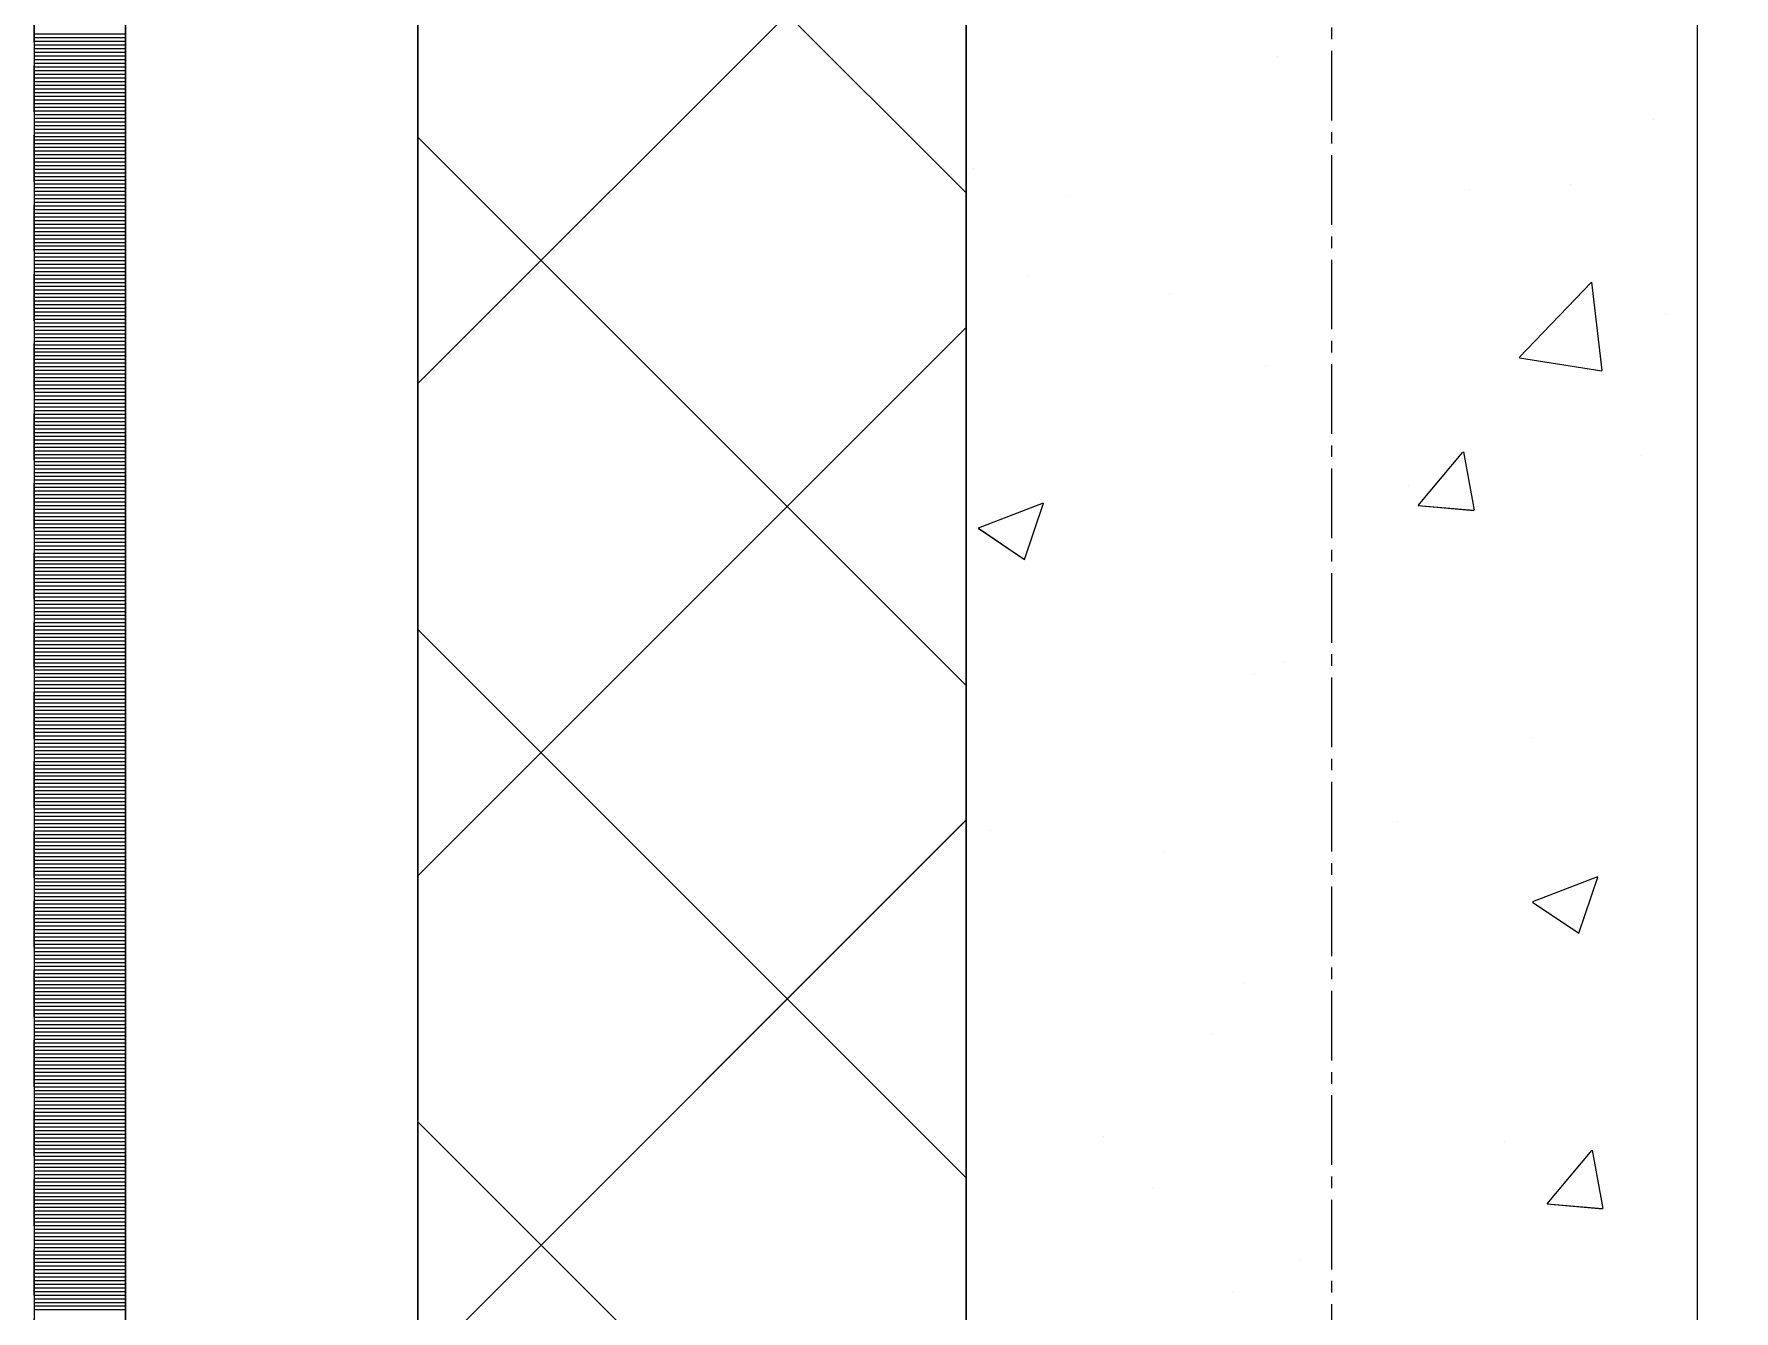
# Model space of a CAD drawing. Header units: millimetres. Extents: x 470010 to 1231400, y -134005 to 421770.
# Drawn here: x 672518.6 to 672983.6, y -43284.9 to -42935.5 of the extents above; entities that cross this region are included whole.
import ezdxf
from ezdxf.enums import TextEntityAlignment as Align

# ---------------------------------------------------------------- set-up
doc = ezdxf.new("R2010")
doc.units = ezdxf.units.MM
doc.linetypes.add('CENTER2', pattern=[28.575, 19.05, -3.175, 3.175, -3.175])
doc.linetypes.add('DASHED', pattern=[19.05, 12.7, -6.35])
doc.layers.get('Defpoints').update_dxf_attribs({"color": 140})
doc.layers.add('АР_Делит', color=120, linetype='Continuous', lineweight=0, plot=False)
for name, color, linetype, lineweight in [('АР_Стены ПЕНОблок', 52, 'Continuous', 20), ('АР_Тонкая', 254, 'Continuous', 5), ('АР_Утеплитель', 31, 'Continuous', 0), ('АР_Штриховка', 8, 'Continuous', 0)]:
    doc.layers.add(name, color=color, linetype=linetype, lineweight=lineweight)
doc.layers.add('РД_Оси_100', color=7, linetype='Continuous', lineweight=0, true_color=0x525252)
doc.styles.add('style1', font='ARIALN.TTF')

# ---------------------------------------------------------------- blocks, each defined once
blk = doc.blocks.new('СОШ_2200_АР_ОСИ_М100_28.05.24')
at = {"layer": 'АР_Делит', "color": 251, "linetype": 'DASHED', "true_color": 0x636466}
blk.add_lwpolyline([(114955, 135155), (114955, -355), (93595.036, -355), (93595.036, 13855), (94145, 13855), (94145, 68320), (66055, 68320), (66055, 13857.73), (83455, 13857.73), (83455, -355), (45245, -355), (45245, 13145), (44695, 13145), (44695, 26755), (45245, 26755), (45245, 68320), (20455, 68320), (20455, 26755), (27955, 26755), (27955, 13145), (-355, 13145), (-355, 100855)], dxfattribs=at)
at = {"layer": 'РД_Оси_100', "color": 251, "linetype": 'CENTER2', "true_color": 0x636466}
blk.add_line((0, -6155), (0, 139938.679), dxfattribs=at)
blk = doc.blocks.new('A$C9108343f')
at = {"layer": 'АР_Стены ПЕНОблок', "color": 18, "linetype": 'Continuous', "lineweight": 20, "true_color": 0x000000}
for p, q in [((7054.96, 97555), (7054.96, 21355)), ((7254.96, 21355), (7254.96, 97555))]:
    blk.add_line(p, q, dxfattribs=at)
at = {"layer": 'АР_Тонкая', "color": 18, "linetype": 'Continuous', "lineweight": 5, "true_color": 0x000000}
for p, q in [((6799.96, 97555), (6799.96, 21355)), ((6824.96, 97555), (6824.96, 21355)), ((6824.96, 21355), (6824.96, 97555)), ((6904.96, 21355), (6904.96, 97555))]:
    blk.add_line(p, q, dxfattribs=at)
at = {"layer": 'АР_Утеплитель', "color": 18, "linetype": 'Continuous', "lineweight": 0, "true_color": 0x000000}
for p, q in [((6904.96, 97555), (6904.96, 21355)), ((7054.96, 21355), (7054.96, 97555))]:
    blk.add_line(p, q, dxfattribs=at)
at = {"layer": 'АР_Штриховка', "color": 18, "linetype": 'Continuous', "lineweight": 0, "true_color": 0x000000}
for p, q in [((7054.96, 57387.26), (6904.96, 57537.26)), ((6904.96, 57335.12), (7054.96, 57485.12)), ((6799.96, 57430.75), (6824.96, 57430.75)), ((6799.96, 57429.75), (6824.96, 57429.75)), ((6799.96, 57428.75), (6824.96, 57428.75)), ((6799.96, 57427.75), (6824.96, 57427.75)), ((6799.96, 57426.75), (6824.96, 57426.75)), ((6799.96, 57425.75), (6824.96, 57425.75)), ((6799.96, 57424.75), (6824.96, 57424.75)), ((6799.96, 57423.75), (6824.96, 57423.75)), ((7140.02, 57424.64), (7140.02, 57424.64)), ((6799.96, 57422.75), (6824.96, 57422.75)), ((6799.96, 57421.75), (6824.96, 57421.75)), ((6799.96, 57420.75), (6824.96, 57420.75)), ((6799.96, 57419.75), (6824.96, 57419.75)), ((6799.96, 57418.75), (6824.96, 57418.75)), ((6799.96, 57417.75), (6824.96, 57417.75)), ((6799.96, 57416.75), (6824.96, 57416.75)), ((6799.96, 57415.75), (6824.96, 57415.75)), ((6799.96, 57414.75), (6824.96, 57414.75)), ((6799.96, 57413.75), (6824.96, 57413.75)), ((6799.96, 57412.75), (6824.96, 57412.75)), ((6799.96, 57411.75), (6824.96, 57411.75)), ((6799.96, 57410.75), (6824.96, 57410.75)), ((6799.96, 57409.75), (6824.96, 57409.75)), ((6799.96, 57408.75), (6824.96, 57408.75)), ((6799.96, 57407.75), (6824.96, 57407.75)), ((6799.96, 57406.75), (6824.96, 57406.75)), ((6799.96, 57405.75), (6824.96, 57405.75)), ((6799.96, 57404.75), (6824.96, 57404.75)), ((7242.87, 57407.27), (7242.87, 57407.27)), ((6799.96, 57403.75), (6824.96, 57403.75)), ((6799.96, 57402.75), (6824.96, 57402.75)), ((6799.96, 57401.75), (6824.96, 57401.75)), ((6799.96, 57400.75), (6824.96, 57400.75)), ((6799.96, 57399.75), (6824.96, 57399.75)), ((7054.96, 57252.55), (6904.96, 57402.55)), ((6799.96, 57398.75), (6824.96, 57398.75)), ((6799.96, 57397.75), (6824.96, 57397.75)), ((6799.96, 57396.75), (6824.96, 57396.75)), ((6799.96, 57395.75), (6824.96, 57395.75)), ((6799.96, 57394.75), (6824.96, 57394.75)), ((6799.96, 57393.75), (6824.96, 57393.75)), ((6799.96, 57392.75), (6824.96, 57392.75)), ((6799.96, 57391.75), (6824.96, 57391.75)), ((6799.96, 57390.75), (6824.96, 57390.75)), ((7056.97, 57393.88), (7056.97, 57393.88)), ((6799.96, 57389.75), (6824.96, 57389.75)), ((6799.96, 57388.75), (6824.96, 57388.75)), ((6799.96, 57387.75), (6824.96, 57387.75)), ((6799.96, 57386.75), (6824.96, 57386.75)), ((6799.96, 57385.75), (6824.96, 57385.75)), ((7082.45, 57386.16), (7082.45, 57386.16)), ((7192.56, 57388.15), (7192.56, 57388.15)), ((7220.1, 57389.71), (7220.1, 57389.71)), ((6799.96, 57384.75), (6824.96, 57384.75)), ((6799.96, 57383.75), (6824.96, 57383.75)), ((6799.96, 57382.75), (6824.96, 57382.75)), ((6799.96, 57381.75), (6824.96, 57381.75)), ((6799.96, 57380.75), (6824.96, 57380.75)), ((6799.96, 57379.75), (6824.96, 57379.75)), ((6799.96, 57378.75), (6824.96, 57378.75)), ((6799.96, 57377.75), (6824.96, 57377.75)), ((6799.96, 57376.75), (6824.96, 57376.75)), ((6799.96, 57375.75), (6824.96, 57375.75)), ((6799.96, 57374.75), (6824.96, 57374.75)), ((6799.96, 57373.75), (6824.96, 57373.75)), ((6799.96, 57372.75), (6824.96, 57372.75)), ((6799.96, 57371.75), (6824.96, 57371.75)), ((6799.96, 57370.75), (6824.96, 57370.75)), ((6799.96, 57369.75), (6824.96, 57369.75)), ((6799.96, 57368.75), (6824.96, 57368.75)), ((6799.96, 57367.75), (6824.96, 57367.75)), ((6799.96, 57366.75), (6824.96, 57366.75)), ((6799.96, 57365.75), (6824.96, 57365.75)), ((6799.96, 57364.75), (6824.96, 57364.75)), ((6799.96, 57363.75), (6824.96, 57363.75)), ((6799.96, 57362.75), (6824.96, 57362.75)), ((7071.97, 57364.28), (7071.97, 57364.28)), ((7206.21, 57342.21), (7225.99, 57362.82)), ((7228.86, 57338.71), (7226.05, 57362.83)), ((6799.96, 57361.75), (6824.96, 57361.75)), ((6799.96, 57360.75), (6824.96, 57360.75)), ((6799.96, 57359.75), (6824.96, 57359.75)), ((6799.96, 57358.75), (6824.96, 57358.75)), ((6799.96, 57357.75), (6824.96, 57357.75)), ((7110.52, 57359.76), (7110.52, 57359.76)), ((6799.96, 57356.75), (6824.96, 57356.75)), ((6799.96, 57355.75), (6824.96, 57355.75)), ((6799.96, 57354.75), (6824.96, 57354.75)), ((6799.96, 57353.75), (6824.96, 57353.75)), ((7246.11, 57354.03), (7246.11, 57354.03)), ((6799.96, 57352.75), (6824.96, 57352.75)), ((6799.96, 57351.75), (6824.96, 57351.75)), ((6799.96, 57350.75), (6824.96, 57350.75)), ((6799.96, 57349.75), (6824.96, 57349.75)), ((6799.96, 57348.75), (6824.96, 57348.75)), ((6904.96, 57200.41), (7054.96, 57350.41)), ((6799.96, 57347.75), (6824.96, 57347.75)), ((6799.96, 57346.75), (6824.96, 57346.75)), ((6799.96, 57345.75), (6824.96, 57345.75)), ((6799.96, 57344.75), (6824.96, 57344.75)), ((6799.96, 57343.75), (6824.96, 57343.75)), ((6799.96, 57342.75), (6824.96, 57342.75)), ((6799.96, 57341.75), (6824.96, 57341.75)), ((6799.96, 57340.75), (6824.96, 57340.75)), ((6799.96, 57339.75), (6824.96, 57339.75)), ((7136.93, 57340.08), (7136.93, 57340.08)), ((7206.25, 57342.11), (7228.84, 57338.61)), ((6799.96, 57338.75), (6824.96, 57338.75)), ((6799.96, 57337.75), (6824.96, 57337.75)), ((6799.96, 57336.75), (6824.96, 57336.75)), ((6799.96, 57335.75), (6824.96, 57335.75)), ((6799.96, 57334.75), (6824.96, 57334.75)), ((6799.96, 57333.75), (6824.96, 57333.75)), ((6799.96, 57332.75), (6824.96, 57332.75)), ((6799.96, 57331.75), (6824.96, 57331.75)), ((6799.96, 57330.75), (6824.96, 57330.75)), ((6799.96, 57329.75), (6824.96, 57329.75)), ((6799.96, 57328.75), (6824.96, 57328.75)), ((6799.96, 57327.75), (6824.96, 57327.75)), ((6799.96, 57326.75), (6824.96, 57326.75)), ((6799.96, 57325.75), (6824.96, 57325.75)), ((6799.96, 57324.75), (6824.96, 57324.75)), ((6799.96, 57323.75), (6824.96, 57323.75)), ((6799.96, 57322.75), (6824.96, 57322.75)), ((6799.96, 57321.75), (6824.96, 57321.75)), ((6799.96, 57320.75), (6824.96, 57320.75)), ((6799.96, 57319.75), (6824.96, 57319.75)), ((6799.96, 57318.75), (6824.96, 57318.75)), ((6799.96, 57317.75), (6824.96, 57317.75)), ((6799.96, 57316.75), (6824.96, 57316.75)), ((7178.57, 57301.77), (7190.81, 57316.36)), ((7193.96, 57300.47), (7191.02, 57316.39)), ((6799.96, 57315.75), (6824.96, 57315.75)), ((6799.96, 57314.75), (6824.96, 57314.75)), ((6799.96, 57313.75), (6824.96, 57313.75)), ((6799.96, 57312.75), (6824.96, 57312.75)), ((6799.96, 57311.75), (6824.96, 57311.75)), ((7239.63, 57315.46), (7239.63, 57315.46)), ((6799.96, 57310.75), (6824.96, 57310.75)), ((6799.96, 57309.75), (6824.96, 57309.75)), ((6799.96, 57308.75), (6824.96, 57308.75)), ((6799.96, 57307.75), (6824.96, 57307.75)), ((6799.96, 57306.75), (6824.96, 57306.75)), ((7176.05, 57307.09), (7176.05, 57307.09)), ((6799.96, 57305.75), (6824.96, 57305.75)), ((6799.96, 57304.75), (6824.96, 57304.75)), ((6799.96, 57303.75), (6824.96, 57303.75)), ((6799.96, 57302.75), (6824.96, 57302.75)), ((7058.33, 57295.68), (7076.11, 57302.51)), ((7070.91, 57287.01), (7076.06, 57302.36)), ((6799.96, 57301.75), (6824.96, 57301.75)), ((6799.96, 57300.75), (6824.96, 57300.75)), ((6799.96, 57299.75), (6824.96, 57299.75)), ((6799.96, 57298.75), (6824.96, 57298.75)), ((6799.96, 57297.75), (6824.96, 57297.75)), ((7178.57, 57301.76), (7193.75, 57300.43)), ((6799.96, 57296.75), (6824.96, 57296.75)), ((6799.96, 57295.75), (6824.96, 57295.75)), ((6799.96, 57294.75), (6824.96, 57294.75)), ((6799.96, 57293.75), (6824.96, 57293.75)), ((6799.96, 57292.75), (6824.96, 57292.75)), ((7058.26, 57295.54), (7070.9, 57287.01)), ((6799.96, 57291.75), (6824.96, 57291.75)), ((6799.96, 57290.75), (6824.96, 57290.75)), ((6799.96, 57289.75), (6824.96, 57289.75)), ((6799.96, 57288.75), (6824.96, 57288.75)), ((6799.96, 57287.75), (6824.96, 57287.75)), ((6799.96, 57286.75), (6824.96, 57286.75)), ((6799.96, 57285.75), (6824.96, 57285.75)), ((6799.96, 57284.75), (6824.96, 57284.75)), ((6799.96, 57283.75), (6824.96, 57283.75)), ((6799.96, 57282.75), (6824.96, 57282.75)), ((6799.96, 57281.75), (6824.96, 57281.75)), ((6799.96, 57280.75), (6824.96, 57280.75)), ((6799.96, 57279.75), (6824.96, 57279.75)), ((6799.96, 57278.75), (6824.96, 57278.75)), ((6799.96, 57277.75), (6824.96, 57277.75)), ((6799.96, 57276.75), (6824.96, 57276.75)), ((6799.96, 57275.75), (6824.96, 57275.75)), ((6799.96, 57274.75), (6824.96, 57274.75)), ((6799.96, 57273.75), (6824.96, 57273.75)), ((6799.96, 57272.75), (6824.96, 57272.75)), ((6799.96, 57271.75), (6824.96, 57271.75)), ((6799.96, 57270.75), (6824.96, 57270.75)), ((6799.96, 57269.75), (6824.96, 57269.75)), ((6799.96, 57268.75), (6824.96, 57268.75)), ((6799.96, 57267.75), (6824.96, 57267.75)), ((6799.96, 57266.75), (6824.96, 57266.75)), ((6799.96, 57265.75), (6824.96, 57265.75)), ((6799.96, 57264.75), (6824.96, 57264.75)), ((7054.96, 57117.85), (6904.96, 57267.85)), ((6799.96, 57263.75), (6824.96, 57263.75)), ((6799.96, 57262.75), (6824.96, 57262.75)), ((6799.96, 57261.75), (6824.96, 57261.75)), ((6799.96, 57260.75), (6824.96, 57260.75)), ((6799.96, 57259.75), (6824.96, 57259.75)), ((6799.96, 57258.75), (6824.96, 57258.75)), ((6799.96, 57257.75), (6824.96, 57257.75)), ((6799.96, 57256.75), (6824.96, 57256.75)), ((6799.96, 57255.75), (6824.96, 57255.75)), ((7133.84, 57255.53), (7133.84, 57255.53)), ((7142.02, 57259.04), (7142.02, 57259.04)), ((6799.96, 57254.75), (6824.96, 57254.75)), ((6799.96, 57253.75), (6824.96, 57253.75)), ((6799.96, 57252.75), (6824.96, 57252.75)), ((6799.96, 57251.75), (6824.96, 57251.75)), ((6799.96, 57250.75), (6824.96, 57250.75)), ((6799.96, 57249.75), (6824.96, 57249.75)), ((6799.96, 57248.75), (6824.96, 57248.75)), ((6799.96, 57247.75), (6824.96, 57247.75)), ((6799.96, 57246.75), (6824.96, 57246.75)), ((6799.96, 57245.75), (6824.96, 57245.75)), ((6799.96, 57244.75), (6824.96, 57244.75)), ((6799.96, 57243.75), (6824.96, 57243.75)), ((6799.96, 57242.75), (6824.96, 57242.75)), ((6799.96, 57241.75), (6824.96, 57241.75)), ((6799.96, 57240.75), (6824.96, 57240.75)), ((6799.96, 57239.75), (6824.96, 57239.75)), ((6799.96, 57238.75), (6824.96, 57238.75)), ((6799.96, 57237.75), (6824.96, 57237.75)), ((7209.62, 57238.16), (7209.62, 57238.16)), ((6799.96, 57236.75), (6824.96, 57236.75)), ((6799.96, 57235.75), (6824.96, 57235.75)), ((6799.96, 57234.75), (6824.96, 57234.75)), ((6799.96, 57233.75), (6824.96, 57233.75)), ((6799.96, 57232.75), (6824.96, 57232.75)), ((6799.96, 57231.75), (6824.96, 57231.75)), ((6799.96, 57230.75), (6824.96, 57230.75)), ((6799.96, 57229.75), (6824.96, 57229.75)), ((6799.96, 57228.75), (6824.96, 57228.75)), ((6799.96, 57227.75), (6824.96, 57227.75)), ((6799.96, 57226.75), (6824.96, 57226.75)), ((6799.96, 57225.75), (6824.96, 57225.75)), ((6799.96, 57224.75), (6824.96, 57224.75)), ((6799.96, 57223.75), (6824.96, 57223.75)), ((6799.96, 57222.75), (6824.96, 57222.75)), ((6799.96, 57221.75), (6824.96, 57221.75)), ((6799.96, 57220.75), (6824.96, 57220.75)), ((6799.96, 57219.75), (6824.96, 57219.75)), ((6799.96, 57218.75), (6824.96, 57218.75)), ((6799.96, 57217.75), (6824.96, 57217.75)), ((6799.96, 57216.75), (6824.96, 57216.75)), ((6799.96, 57215.75), (6824.96, 57215.75)), ((6799.96, 57214.75), (6824.96, 57214.75)), ((6799.96, 57213.75), (6824.96, 57213.75)), ((6904.96, 57065.71), (7054.96, 57215.71)), ((7172.82, 57215.28), (7172.82, 57215.28)), ((6799.96, 57212.75), (6824.96, 57212.75)), ((6799.96, 57211.75), (6824.96, 57211.75)), ((6799.96, 57210.75), (6824.96, 57210.75)), ((6799.96, 57209.75), (6824.96, 57209.75)), ((7061.49, 57212.73), (7061.49, 57212.73)), ((6799.96, 57208.75), (6824.96, 57208.75)), ((6799.96, 57207.75), (6824.96, 57207.75)), ((6799.96, 57206.75), (6824.96, 57206.75)), ((6799.96, 57205.75), (6824.96, 57205.75)), ((6799.96, 57204.75), (6824.96, 57204.75)), ((7109.23, 57206.91), (7109.23, 57206.91)), ((6799.96, 57203.75), (6824.96, 57203.75)), ((6799.96, 57202.75), (6824.96, 57202.75)), ((6799.96, 57201.75), (6824.96, 57201.75)), ((6799.96, 57200.75), (6824.96, 57200.75)), ((6799.96, 57199.75), (6824.96, 57199.75)), ((7209.94, 57193.41), (7227.72, 57200.24)), ((7222.52, 57184.75), (7227.67, 57200.09)), ((6799.96, 57198.75), (6824.96, 57198.75)), ((6799.96, 57197.75), (6824.96, 57197.75)), ((6799.96, 57196.75), (6824.96, 57196.75)), ((6799.96, 57195.75), (6824.96, 57195.75)), ((6799.96, 57194.75), (6824.96, 57194.75)), ((6799.96, 57193.75), (6824.96, 57193.75)), ((6799.96, 57192.75), (6824.96, 57192.75)), ((6799.96, 57191.75), (6824.96, 57191.75)), ((6799.96, 57190.75), (6824.96, 57190.75)), ((7209.88, 57193.27), (7222.51, 57184.75)), ((6799.96, 57189.75), (6824.96, 57189.75)), ((6799.96, 57188.75), (6824.96, 57188.75)), ((6799.96, 57187.75), (6824.96, 57187.75)), ((6799.96, 57186.75), (6824.96, 57186.75)), ((6799.96, 57185.75), (6824.96, 57185.75)), ((6799.96, 57184.75), (6824.96, 57184.75)), ((6799.96, 57183.75), (6824.96, 57183.75)), ((6799.96, 57182.75), (6824.96, 57182.75)), ((6799.96, 57181.75), (6824.96, 57181.75)), ((6799.96, 57180.75), (6824.96, 57180.75)), ((6799.96, 57179.75), (6824.96, 57179.75)), ((6799.96, 57178.75), (6824.96, 57178.75)), ((6799.96, 57177.75), (6824.96, 57177.75)), ((6799.96, 57176.75), (6824.96, 57176.75)), ((6799.96, 57175.75), (6824.96, 57175.75)), ((6799.96, 57174.75), (6824.96, 57174.75)), ((6799.96, 57173.75), (6824.96, 57173.75)), ((6799.96, 57172.75), (6824.96, 57172.75)), ((6799.96, 57171.75), (6824.96, 57171.75)), ((6799.96, 57170.75), (6824.96, 57170.75)), ((6799.96, 57169.75), (6824.96, 57169.75)), ((6799.96, 57168.75), (6824.96, 57168.75)), ((6799.96, 57167.75), (6824.96, 57167.75)), ((7130.76, 57170.97), (7130.76, 57170.97)), ((6799.96, 57166.75), (6824.96, 57166.75)), ((6799.96, 57165.75), (6824.96, 57165.75)), ((6799.96, 57164.75), (6824.96, 57164.75)), ((6799.96, 57163.75), (6824.96, 57163.75)), ((6799.96, 57162.75), (6824.96, 57162.75)), ((6799.96, 57161.75), (6824.96, 57161.75)), ((6799.96, 57160.75), (6824.96, 57160.75)), ((6799.96, 57159.75), (6824.96, 57159.75)), ((6799.96, 57158.75), (6824.96, 57158.75)), ((6799.96, 57157.75), (6824.96, 57157.75)), ((6799.96, 57156.75), (6824.96, 57156.75)), ((6799.96, 57155.75), (6824.96, 57155.75)), ((6799.96, 57154.75), (6824.96, 57154.75)), ((6799.96, 57153.75), (6824.96, 57153.75)), ((7122.35, 57156.96), (7122.35, 57156.96)), ((6799.96, 57152.75), (6824.96, 57152.75)), ((6799.96, 57151.75), (6824.96, 57151.75)), ((6799.96, 57150.75), (6824.96, 57150.75)), ((6799.96, 57149.75), (6824.96, 57149.75)), ((6799.96, 57148.75), (6824.96, 57148.75)), ((6799.96, 57147.75), (6824.96, 57147.75)), ((6799.96, 57146.75), (6824.96, 57146.75)), ((6799.96, 57145.75), (6824.96, 57145.75)), ((6799.96, 57144.75), (6824.96, 57144.75)), ((6799.96, 57143.75), (6824.96, 57143.75)), ((6799.96, 57142.75), (6824.96, 57142.75)), ((6799.96, 57141.75), (6824.96, 57141.75)), ((6799.96, 57140.75), (6824.96, 57140.75)), ((6799.96, 57139.75), (6824.96, 57139.75)), ((6799.96, 57138.75), (6824.96, 57138.75)), ((6799.96, 57137.75), (6824.96, 57137.75)), ((6799.96, 57136.75), (6824.96, 57136.75)), ((6799.96, 57135.75), (6824.96, 57135.75)), ((6799.96, 57134.75), (6824.96, 57134.75)), ((6799.96, 57133.75), (6824.96, 57133.75)), ((6799.96, 57132.75), (6824.96, 57132.75)), ((6799.96, 57131.75), (6824.96, 57131.75)), ((6799.96, 57130.75), (6824.96, 57130.75)), ((7054.96, 56983.14), (6904.96, 57133.14)), ((6799.96, 57129.75), (6824.96, 57129.75)), ((6799.96, 57128.75), (6824.96, 57128.75)), ((6799.96, 57127.75), (6824.96, 57127.75)), ((6799.96, 57126.75), (6824.96, 57126.75)), ((6799.96, 57125.75), (6824.96, 57125.75)), ((7092.56, 57129.25), (7092.56, 57129.25)), ((7202.19, 57127.77), (7202.19, 57127.77)), ((7213.81, 57110.71), (7226.06, 57125.3)), ((7229.2, 57109.42), (7226.27, 57125.34)), ((6799.96, 57124.75), (6824.96, 57124.75)), ((6799.96, 57123.75), (6824.96, 57123.75)), ((6799.96, 57122.75), (6824.96, 57122.75)), ((6799.96, 57121.75), (6824.96, 57121.75)), ((6799.96, 57120.75), (6824.96, 57120.75)), ((7228.15, 57123.52), (7228.15, 57123.52)), ((6799.96, 57119.75), (6824.96, 57119.75)), ((6799.96, 57118.75), (6824.96, 57118.75)), ((6799.96, 57117.75), (6824.96, 57117.75)), ((6799.96, 57116.75), (6824.96, 57116.75)), ((6799.96, 57115.75), (6824.96, 57115.75)), ((6799.96, 57114.75), (6824.96, 57114.75)), ((6799.96, 57113.75), (6824.96, 57113.75)), ((6799.96, 57112.75), (6824.96, 57112.75)), ((6799.96, 57111.75), (6824.96, 57111.75)), ((7106, 57115.1), (7106, 57115.1)), ((6799.96, 57110.75), (6824.96, 57110.75)), ((6799.96, 57109.75), (6824.96, 57109.75)), ((6799.96, 57108.75), (6824.96, 57108.75)), ((6799.96, 57107.75), (6824.96, 57107.75)), ((6799.96, 57106.75), (6824.96, 57106.75)), ((7213.81, 57110.71), (7228.99, 57109.38)), ((6799.96, 57105.75), (6824.96, 57105.75)), ((6799.96, 57104.75), (6824.96, 57104.75)), ((6799.96, 57103.75), (6824.96, 57103.75)), ((6799.96, 57102.75), (6824.96, 57102.75)), ((6799.96, 57101.75), (6824.96, 57101.75)), ((6799.96, 57100.75), (6824.96, 57100.75)), ((6799.96, 57099.75), (6824.96, 57099.75)), ((6799.96, 57098.75), (6824.96, 57098.75)), ((6799.96, 57097.75), (6824.96, 57097.75)), ((6799.96, 57096.75), (6824.96, 57096.75)), ((6799.96, 57095.75), (6824.96, 57095.75)), ((6799.96, 57094.75), (6824.96, 57094.75)), ((6799.96, 57093.75), (6824.96, 57093.75)), ((6799.96, 57092.75), (6824.96, 57092.75)), ((7146.12, 57095.13), (7146.12, 57095.13)), ((6799.96, 57091.75), (6824.96, 57091.75)), ((6799.96, 57090.75), (6824.96, 57090.75)), ((6799.96, 57089.75), (6824.96, 57089.75)), ((6799.96, 57088.75), (6824.96, 57088.75)), ((6799.96, 57087.75), (6824.96, 57087.75)), ((6799.96, 57086.75), (6824.96, 57086.75)), ((6799.96, 57085.75), (6824.96, 57085.75)), ((6799.96, 57084.75), (6824.96, 57084.75)), ((6799.96, 57083.75), (6824.96, 57083.75)), ((7127.67, 57086.42), (7127.67, 57086.42)), ((6799.96, 57082.75), (6824.96, 57082.75)), ((6799.96, 57081.75), (6824.96, 57081.75))]:
    blk.add_line(p, q, dxfattribs=at)
at = {"layer": 'РД_Оси_100'}
blk.add_blockref('СОШ_2200_АР_ОСИ_М100_28.05.24', (7154.96, 6755), dxfattribs=at)
at = {"layer": 'Defpoints', "color": 18, "true_color": 0x000000, "style": 'style1'}
for p in [(143949.34, 316089.12), (143974.98, 281639.5), (143890.4, 273244.71), (143839.99, 264276.81), (143967.75, 254892.38), (12251.96, 104178.14), (12382.58, 96023.14)]:
    blk.add_attdef('АР-ПОМЕЩЕНИЕ:НАИМЕНОВАНИЕ', text='', height=100, dxfattribs=at).set_placement(p, align=Align.MIDDLE)
at = {"layer": 'Defpoints', "color": 18, "true_color": 0x000000, "style": 'style1', "flags": 8}
for p in [(143951.3, 279099.09), (143848.34, 269251.11), (143875.33, 260094.25), (144049.74, 250824.7), (163419.28, 238153.36), (155897.46, 237965.97), (183037.2, 237965.97), (143342.94, 237876.19)]:
    blk.add_attdef('АР-ПОМЕЩЕНИЕ:НАИМЕНОВАНИЕ', text='', height=100, dxfattribs=at).set_placement(p, align=Align.MIDDLE)

msp = doc.modelspace()

# ---------------------------------------------------------------- linework, layer by layer
at = {"layer": 'АР_Стены ПЕНОблок', "color": 18, "linetype": 'Continuous', "lineweight": 20, "true_color": 0x000000}
for p, q in [((672773.57, -2811.242), (672773.57, -79011.242)), ((672973.57, -79011.242), (672973.57, -2811.242))]:
    msp.add_line(p, q, dxfattribs=at)
at = {"layer": 'АР_Тонкая', "color": 18, "linetype": 'Continuous', "lineweight": 5, "true_color": 0x000000}
for p, q in [((672518.57, -2811.242), (672518.57, -79011.242)), ((672543.57, -2811.242), (672543.57, -79011.242)), ((672543.57, -79011.242), (672543.57, -2811.242)), ((672623.57, -79011.242), (672623.57, -2811.242))]:
    msp.add_line(p, q, dxfattribs=at)
at = {"layer": 'АР_Утеплитель', "color": 18, "linetype": 'Continuous', "lineweight": 0, "true_color": 0x000000}
for p, q in [((672623.57, -2811.242), (672623.57, -79011.242)), ((672773.57, -79011.242), (672773.57, -2811.242))]:
    msp.add_line(p, q, dxfattribs=at)
at = {"layer": 'АР_Штриховка', "color": 18, "linetype": 'Continuous', "lineweight": 0, "true_color": 0x000000}
for p, q in [((672773.57, -42978.987), (672623.57, -42828.987)), ((672623.57, -43031.124), (672773.57, -42881.124)), ((672518.57, -42936.492), (672543.57, -42936.492)), ((672518.57, -42937.492), (672543.57, -42937.492)), ((672518.57, -42938.492), (672543.57, -42938.492)), ((672518.57, -42939.492), (672543.57, -42939.492)), ((672518.57, -42940.492), (672543.57, -42940.492)), ((672518.57, -42941.492), (672543.57, -42941.492)), ((672518.57, -42942.492), (672543.57, -42942.492)), ((672518.57, -42943.492), (672543.57, -42943.492)), ((672518.57, -42944.492), (672543.57, -42944.492)), ((672518.57, -42945.492), (672543.57, -42945.492)), ((672518.57, -42946.492), (672543.57, -42946.492)), ((672518.57, -42947.492), (672543.57, -42947.492)), ((672518.57, -42948.492), (672543.57, -42948.492)), ((672518.57, -42949.492), (672543.57, -42949.492)), ((672518.57, -42950.492), (672543.57, -42950.492)), ((672518.57, -42951.492), (672543.57, -42951.492)), ((672518.57, -42952.492), (672543.57, -42952.492)), ((672518.57, -42953.492), (672543.57, -42953.492)), ((672518.57, -42954.492), (672543.57, -42954.492)), ((672518.57, -42955.492), (672543.57, -42955.492)), ((672518.57, -42956.492), (672543.57, -42956.492)), ((672518.57, -42957.492), (672543.57, -42957.492)), ((672518.57, -42958.492), (672543.57, -42958.492)), ((672518.57, -42959.492), (672543.57, -42959.492)), ((672518.57, -42960.492), (672543.57, -42960.492)), ((672518.57, -42961.492), (672543.57, -42961.492)), ((672518.57, -42962.492), (672543.57, -42962.492)), ((672518.57, -42963.492), (672543.57, -42963.492)), ((672518.57, -42964.492), (672543.57, -42964.492)), ((672518.57, -42965.492), (672543.57, -42965.492)), ((672773.57, -43113.69), (672623.57, -42963.69)), ((672518.57, -42966.492), (672543.57, -42966.492)), ((672518.57, -42967.492), (672543.57, -42967.492)), ((672518.57, -42968.492), (672543.57, -42968.492)), ((672518.57, -42969.492), (672543.57, -42969.492)), ((672518.57, -42970.492), (672543.57, -42970.492)), ((672518.57, -42971.492), (672543.57, -42971.492)), ((672518.57, -42972.492), (672543.57, -42972.492)), ((672518.57, -42973.492), (672543.57, -42973.492)), ((672518.57, -42974.492), (672543.57, -42974.492)), ((672518.57, -42975.492), (672543.57, -42975.492)), ((672518.57, -42976.492), (672543.57, -42976.492)), ((672518.57, -42977.492), (672543.57, -42977.492)), ((672518.57, -42978.492), (672543.57, -42978.492)), ((672518.57, -42979.492), (672543.57, -42979.492)), ((672518.57, -42980.492), (672543.57, -42980.492)), ((672518.57, -42981.492), (672543.57, -42981.492)), ((672518.57, -42982.492), (672543.57, -42982.492)), ((672518.57, -42983.492), (672543.57, -42983.492)), ((672518.57, -42984.492), (672543.57, -42984.492)), ((672518.57, -42985.492), (672543.57, -42985.492)), ((672518.57, -42986.492), (672543.57, -42986.492)), ((672518.57, -42987.492), (672543.57, -42987.492)), ((672518.57, -42988.492), (672543.57, -42988.492)), ((672518.57, -42989.492), (672543.57, -42989.492)), ((672518.57, -42990.492), (672543.57, -42990.492)), ((672518.57, -42991.492), (672543.57, -42991.492)), ((672518.57, -42992.492), (672543.57, -42992.492)), ((672518.57, -42993.492), (672543.57, -42993.492)), ((672518.57, -42994.492), (672543.57, -42994.492)), ((672518.57, -42995.492), (672543.57, -42995.492)), ((672518.57, -42996.492), (672543.57, -42996.492)), ((672518.57, -42997.492), (672543.57, -42997.492)), ((672518.57, -42998.492), (672543.57, -42998.492)), ((672518.57, -42999.492), (672543.57, -42999.492)), ((672518.57, -43000.492), (672543.57, -43000.492)), ((672518.57, -43001.492), (672543.57, -43001.492)), ((672518.57, -43002.492), (672543.57, -43002.492)), ((672518.57, -43003.492), (672543.57, -43003.492)), ((672518.57, -43004.492), (672543.57, -43004.492)), ((672518.57, -43005.492), (672543.57, -43005.492)), ((672518.57, -43006.492), (672543.57, -43006.492)), ((672518.57, -43007.492), (672543.57, -43007.492)), ((672924.817, -43024.037), (672944.601, -43003.418)), ((672947.468, -43027.533), (672944.662, -43003.411)), ((672518.57, -43008.492), (672543.57, -43008.492)), ((672518.57, -43009.492), (672543.57, -43009.492)), ((672518.57, -43010.492), (672543.57, -43010.492)), ((672518.57, -43011.492), (672543.57, -43011.492)), ((672518.57, -43012.492), (672543.57, -43012.492)), ((672518.57, -43013.492), (672543.57, -43013.492)), ((672518.57, -43014.492), (672543.57, -43014.492)), ((672518.57, -43015.492), (672543.57, -43015.492)), ((672518.57, -43016.492), (672543.57, -43016.492)), ((672623.57, -43165.827), (672773.57, -43015.827)), ((672518.57, -43017.492), (672543.57, -43017.492)), ((672518.57, -43018.492), (672543.57, -43018.492)), ((672518.57, -43019.492), (672543.57, -43019.492)), ((672518.57, -43020.492), (672543.57, -43020.492)), ((672518.57, -43021.492), (672543.57, -43021.492)), ((672518.57, -43022.492), (672543.57, -43022.492)), ((672518.57, -43023.492), (672543.57, -43023.492)), ((672518.57, -43024.492), (672543.57, -43024.492)), ((672518.57, -43025.492), (672543.57, -43025.492)), ((672924.863, -43024.133), (672947.452, -43027.636)), ((672518.57, -43026.492), (672543.57, -43026.492)), ((672518.57, -43027.492), (672543.57, -43027.492)), ((672518.57, -43028.492), (672543.57, -43028.492)), ((672518.57, -43029.492), (672543.57, -43029.492)), ((672518.57, -43030.492), (672543.57, -43030.492)), ((672518.57, -43031.492), (672543.57, -43031.492)), ((672518.57, -43032.492), (672543.57, -43032.492)), ((672518.57, -43033.492), (672543.57, -43033.492)), ((672518.57, -43034.492), (672543.57, -43034.492)), ((672518.57, -43035.492), (672543.57, -43035.492)), ((672518.57, -43036.492), (672543.57, -43036.492)), ((672518.57, -43037.492), (672543.57, -43037.492)), ((672518.57, -43038.492), (672543.57, -43038.492)), ((672518.57, -43039.492), (672543.57, -43039.492)), ((672518.57, -43040.492), (672543.57, -43040.492)), ((672518.57, -43041.492), (672543.57, -43041.492)), ((672518.57, -43042.492), (672543.57, -43042.492)), ((672518.57, -43043.492), (672543.57, -43043.492)), ((672518.57, -43044.492), (672543.57, -43044.492)), ((672518.57, -43045.492), (672543.57, -43045.492)), ((672518.57, -43046.492), (672543.57, -43046.492)), ((672518.57, -43047.492), (672543.57, -43047.492)), ((672518.57, -43048.492), (672543.57, -43048.492)), ((672518.57, -43049.492), (672543.57, -43049.492)), ((672518.57, -43050.492), (672543.57, -43050.492)), ((672518.57, -43051.492), (672543.57, -43051.492)), ((672518.57, -43052.492), (672543.57, -43052.492)), ((672518.57, -43053.492), (672543.57, -43053.492)), ((672897.179, -43064.475), (672909.424, -43049.882)), ((672912.573, -43065.769), (672909.636, -43049.847)), ((672518.57, -43054.492), (672543.57, -43054.492)), ((672518.57, -43055.492), (672543.57, -43055.492)), ((672518.57, -43056.492), (672543.57, -43056.492)), ((672518.57, -43057.492), (672543.57, -43057.492)), ((672518.57, -43058.492), (672543.57, -43058.492)), ((672518.57, -43059.492), (672543.57, -43059.492)), ((672518.57, -43060.492), (672543.57, -43060.492)), ((672518.57, -43061.492), (672543.57, -43061.492)), ((672518.57, -43062.492), (672543.57, -43062.492)), ((672518.57, -43063.492), (672543.57, -43063.492)), ((672518.57, -43064.492), (672543.57, -43064.492)), ((672518.57, -43065.492), (672543.57, -43065.492)), ((672518.57, -43066.492), (672543.57, -43066.492)), ((672518.57, -43067.492), (672543.57, -43067.492)), ((672776.937, -43070.563), (672794.722, -43063.736)), ((672789.521, -43079.232), (672794.671, -43063.883)), ((672897.179, -43064.48), (672912.361, -43065.808)), ((672518.57, -43068.492), (672543.57, -43068.492)), ((672518.57, -43069.492), (672543.57, -43069.492)), ((672518.57, -43070.492), (672543.57, -43070.492)), ((672518.57, -43071.492), (672543.57, -43071.492)), ((672518.57, -43072.492), (672543.57, -43072.492)), ((672776.873, -43070.705), (672789.508, -43079.227)), ((672518.57, -43073.492), (672543.57, -43073.492)), ((672518.57, -43074.492), (672543.57, -43074.492)), ((672518.57, -43075.492), (672543.57, -43075.492)), ((672518.57, -43076.492), (672543.57, -43076.492)), ((672518.57, -43077.492), (672543.57, -43077.492)), ((672518.57, -43078.492), (672543.57, -43078.492)), ((672518.57, -43079.492), (672543.57, -43079.492)), ((672518.57, -43080.492), (672543.57, -43080.492)), ((672518.57, -43081.492), (672543.57, -43081.492)), ((672518.57, -43082.492), (672543.57, -43082.492)), ((672518.57, -43083.492), (672543.57, -43083.492)), ((672518.57, -43084.492), (672543.57, -43084.492)), ((672518.57, -43085.492), (672543.57, -43085.492)), ((672518.57, -43086.492), (672543.57, -43086.492)), ((672518.57, -43087.492), (672543.57, -43087.492)), ((672518.57, -43088.492), (672543.57, -43088.492)), ((672518.57, -43089.492), (672543.57, -43089.492)), ((672518.57, -43090.492), (672543.57, -43090.492)), ((672518.57, -43091.492), (672543.57, -43091.492)), ((672518.57, -43092.492), (672543.57, -43092.492)), ((672518.57, -43093.492), (672543.57, -43093.492)), ((672518.57, -43094.492), (672543.57, -43094.492)), ((672518.57, -43095.492), (672543.57, -43095.492)), ((672518.57, -43096.492), (672543.57, -43096.492)), ((672518.57, -43097.492), (672543.57, -43097.492)), ((672518.57, -43098.492), (672543.57, -43098.492)), ((672518.57, -43099.492), (672543.57, -43099.492)), ((672518.57, -43100.492), (672543.57, -43100.492)), ((672773.57, -43248.394), (672623.57, -43098.394)), ((672518.57, -43101.492), (672543.57, -43101.492)), ((672518.57, -43102.492), (672543.57, -43102.492)), ((672518.57, -43103.492), (672543.57, -43103.492)), ((672518.57, -43104.492), (672543.57, -43104.492)), ((672518.57, -43105.492), (672543.57, -43105.492)), ((672518.57, -43106.492), (672543.57, -43106.492)), ((672518.57, -43107.492), (672543.57, -43107.492)), ((672518.57, -43108.492), (672543.57, -43108.492)), ((672518.57, -43109.492), (672543.57, -43109.492)), ((672518.57, -43110.492), (672543.57, -43110.492)), ((672518.57, -43111.492), (672543.57, -43111.492)), ((672518.57, -43112.492), (672543.57, -43112.492)), ((672518.57, -43113.492), (672543.57, -43113.492)), ((672518.57, -43114.492), (672543.57, -43114.492)), ((672518.57, -43115.492), (672543.57, -43115.492)), ((672518.57, -43116.492), (672543.57, -43116.492)), ((672518.57, -43117.492), (672543.57, -43117.492)), ((672518.57, -43118.492), (672543.57, -43118.492)), ((672518.57, -43119.492), (672543.57, -43119.492)), ((672518.57, -43120.492), (672543.57, -43120.492)), ((672518.57, -43121.492), (672543.57, -43121.492)), ((672518.57, -43122.492), (672543.57, -43122.492)), ((672518.57, -43123.492), (672543.57, -43123.492)), ((672518.57, -43124.492), (672543.57, -43124.492)), ((672518.57, -43125.492), (672543.57, -43125.492)), ((672518.57, -43126.492), (672543.57, -43126.492)), ((672518.57, -43127.492), (672543.57, -43127.492)), ((672518.57, -43128.492), (672543.57, -43128.492)), ((672518.57, -43129.492), (672543.57, -43129.492)), ((672518.57, -43130.492), (672543.57, -43130.492)), ((672518.57, -43131.492), (672543.57, -43131.492)), ((672518.57, -43132.492), (672543.57, -43132.492)), ((672518.57, -43133.492), (672543.57, -43133.492)), ((672518.57, -43134.492), (672543.57, -43134.492)), ((672518.57, -43135.492), (672543.57, -43135.492)), ((672518.57, -43136.492), (672543.57, -43136.492)), ((672518.57, -43137.492), (672543.57, -43137.492)), ((672518.57, -43138.492), (672543.57, -43138.492)), ((672518.57, -43139.492), (672543.57, -43139.492)), ((672518.57, -43140.492), (672543.57, -43140.492)), ((672518.57, -43141.492), (672543.57, -43141.492)), ((672518.57, -43142.492), (672543.57, -43142.492)), ((672518.57, -43143.492), (672543.57, -43143.492)), ((672518.57, -43144.492), (672543.57, -43144.492)), ((672518.57, -43145.492), (672543.57, -43145.492)), ((672518.57, -43146.492), (672543.57, -43146.492)), ((672518.57, -43147.492), (672543.57, -43147.492)), ((672518.57, -43148.492), (672543.57, -43148.492)), ((672518.57, -43149.492), (672543.57, -43149.492)), ((672518.57, -43150.492), (672543.57, -43150.492)), ((672518.57, -43151.492), (672543.57, -43151.492)), ((672623.57, -43300.531), (672773.57, -43150.531)), ((672518.57, -43152.492), (672543.57, -43152.492)), ((672518.57, -43153.492), (672543.57, -43153.492)), ((672518.57, -43154.492), (672543.57, -43154.492)), ((672518.57, -43155.492), (672543.57, -43155.492)), ((672518.57, -43156.492), (672543.57, -43156.492)), ((672518.57, -43157.492), (672543.57, -43157.492)), ((672518.57, -43158.492), (672543.57, -43158.492)), ((672518.57, -43159.492), (672543.57, -43159.492)), ((672518.57, -43160.492), (672543.57, -43160.492)), ((672518.57, -43161.492), (672543.57, -43161.492)), ((672518.57, -43162.492), (672543.57, -43162.492)), ((672518.57, -43163.492), (672543.57, -43163.492)), ((672518.57, -43164.492), (672543.57, -43164.492)), ((672518.57, -43165.492), (672543.57, -43165.492)), ((672518.57, -43166.492), (672543.57, -43166.492)), ((672518.57, -43167.492), (672543.57, -43167.492)), ((672518.57, -43168.492), (672543.57, -43168.492)), ((672518.57, -43169.492), (672543.57, -43169.492)), ((672518.57, -43170.492), (672543.57, -43170.492)), ((672928.552, -43172.828), (672946.336, -43166.002)), ((672941.135, -43181.497), (672946.285, -43166.148)), ((672518.57, -43171.492), (672543.57, -43171.492)), ((672518.57, -43172.492), (672543.57, -43172.492)), ((672518.57, -43173.492), (672543.57, -43173.492)), ((672518.57, -43174.492), (672543.57, -43174.492)), ((672928.487, -43172.97), (672941.122, -43181.492)), ((672518.57, -43175.492), (672543.57, -43175.492)), ((672518.57, -43176.492), (672543.57, -43176.492)), ((672518.57, -43177.492), (672543.57, -43177.492)), ((672518.57, -43178.492), (672543.57, -43178.492)), ((672518.57, -43179.492), (672543.57, -43179.492)), ((672518.57, -43180.492), (672543.57, -43180.492)), ((672518.57, -43181.492), (672543.57, -43181.492)), ((672518.57, -43182.492), (672543.57, -43182.492)), ((672518.57, -43183.492), (672543.57, -43183.492)), ((672518.57, -43184.492), (672543.57, -43184.492)), ((672518.57, -43185.492), (672543.57, -43185.492)), ((672518.57, -43186.492), (672543.57, -43186.492)), ((672518.57, -43187.492), (672543.57, -43187.492)), ((672518.57, -43188.492), (672543.57, -43188.492)), ((672518.57, -43189.492), (672543.57, -43189.492)), ((672518.57, -43190.492), (672543.57, -43190.492)), ((672518.57, -43191.492), (672543.57, -43191.492)), ((672518.57, -43192.492), (672543.57, -43192.492)), ((672518.57, -43193.492), (672543.57, -43193.492)), ((672518.57, -43194.492), (672543.57, -43194.492)), ((672518.57, -43195.492), (672543.57, -43195.492)), ((672518.57, -43196.492), (672543.57, -43196.492)), ((672518.57, -43197.492), (672543.57, -43197.492)), ((672518.57, -43198.492), (672543.57, -43198.492)), ((672518.57, -43199.492), (672543.57, -43199.492)), ((672518.57, -43200.492), (672543.57, -43200.492)), ((672518.57, -43201.492), (672543.57, -43201.492)), ((672518.57, -43202.492), (672543.57, -43202.492)), ((672518.57, -43203.492), (672543.57, -43203.492)), ((672518.57, -43204.492), (672543.57, -43204.492)), ((672518.57, -43205.492), (672543.57, -43205.492)), ((672518.57, -43206.492), (672543.57, -43206.492)), ((672518.57, -43207.492), (672543.57, -43207.492)), ((672518.57, -43208.492), (672543.57, -43208.492)), ((672518.57, -43209.492), (672543.57, -43209.492)), ((672518.57, -43210.492), (672543.57, -43210.492)), ((672518.57, -43211.492), (672543.57, -43211.492)), ((672518.57, -43212.492), (672543.57, -43212.492)), ((672518.57, -43213.492), (672543.57, -43213.492)), ((672518.57, -43214.492), (672543.57, -43214.492)), ((672518.57, -43215.492), (672543.57, -43215.492)), ((672518.57, -43216.492), (672543.57, -43216.492)), ((672518.57, -43217.492), (672543.57, -43217.492)), ((672518.57, -43218.492), (672543.57, -43218.492)), ((672518.57, -43219.492), (672543.57, -43219.492)), ((672518.57, -43220.492), (672543.57, -43220.492)), ((672518.57, -43221.492), (672543.57, -43221.492)), ((672518.57, -43222.492), (672543.57, -43222.492)), ((672518.57, -43223.492), (672543.57, -43223.492)), ((672518.57, -43224.492), (672543.57, -43224.492)), ((672518.57, -43225.492), (672543.57, -43225.492)), ((672518.57, -43226.492), (672543.57, -43226.492)), ((672518.57, -43227.492), (672543.57, -43227.492)), ((672518.57, -43228.492), (672543.57, -43228.492)), ((672518.57, -43229.492), (672543.57, -43229.492)), ((672518.57, -43230.492), (672543.57, -43230.492)), ((672518.57, -43231.492), (672543.57, -43231.492)), ((672518.57, -43232.492), (672543.57, -43232.492)), ((672518.57, -43233.492), (672543.57, -43233.492)), ((672518.57, -43234.492), (672543.57, -43234.492)), ((672518.57, -43235.492), (672543.57, -43235.492)), ((672773.57, -43383.098), (672623.57, -43233.098)), ((672518.57, -43236.492), (672543.57, -43236.492)), ((672518.57, -43237.492), (672543.57, -43237.492)), ((672518.57, -43238.492), (672543.57, -43238.492)), ((672518.57, -43239.492), (672543.57, -43239.492)), ((672518.57, -43240.492), (672543.57, -43240.492)), ((672518.57, -43241.492), (672543.57, -43241.492)), ((672518.57, -43242.492), (672543.57, -43242.492)), ((672518.57, -43243.492), (672543.57, -43243.492)), ((672518.57, -43244.492), (672543.57, -43244.492)), ((672932.423, -43255.532), (672944.668, -43240.939)), ((672947.816, -43256.826), (672944.879, -43240.904)), ((672518.57, -43245.492), (672543.57, -43245.492)), ((672518.57, -43246.492), (672543.57, -43246.492)), ((672518.57, -43247.492), (672543.57, -43247.492)), ((672518.57, -43248.492), (672543.57, -43248.492)), ((672518.57, -43249.492), (672543.57, -43249.492)), ((672518.57, -43250.492), (672543.57, -43250.492)), ((672518.57, -43251.492), (672543.57, -43251.492)), ((672518.57, -43252.492), (672543.57, -43252.492)), ((672518.57, -43253.492), (672543.57, -43253.492)), ((672518.57, -43254.492), (672543.57, -43254.492)), ((672518.57, -43255.492), (672543.57, -43255.492)), ((672518.57, -43256.492), (672543.57, -43256.492)), ((672518.57, -43257.492), (672543.57, -43257.492)), ((672518.57, -43258.492), (672543.57, -43258.492)), ((672932.422, -43255.536), (672947.604, -43256.865)), ((672518.57, -43259.492), (672543.57, -43259.492)), ((672518.57, -43260.492), (672543.57, -43260.492)), ((672518.57, -43261.492), (672543.57, -43261.492)), ((672518.57, -43262.492), (672543.57, -43262.492)), ((672518.57, -43263.492), (672543.57, -43263.492)), ((672518.57, -43264.492), (672543.57, -43264.492)), ((672518.57, -43265.492), (672543.57, -43265.492)), ((672518.57, -43266.492), (672543.57, -43266.492)), ((672518.57, -43267.492), (672543.57, -43267.492)), ((672518.57, -43268.492), (672543.57, -43268.492)), ((672518.57, -43269.492), (672543.57, -43269.492)), ((672518.57, -43270.492), (672543.57, -43270.492)), ((672518.57, -43271.492), (672543.57, -43271.492)), ((672518.57, -43272.492), (672543.57, -43272.492)), ((672518.57, -43273.492), (672543.57, -43273.492)), ((672518.57, -43274.492), (672543.57, -43274.492)), ((672518.57, -43275.492), (672543.57, -43275.492)), ((672518.57, -43276.492), (672543.57, -43276.492)), ((672518.57, -43277.492), (672543.57, -43277.492)), ((672518.57, -43278.492), (672543.57, -43278.492)), ((672518.57, -43279.492), (672543.57, -43279.492)), ((672518.57, -43280.492), (672543.57, -43280.492)), ((672518.57, -43281.492), (672543.57, -43281.492)), ((672518.57, -43282.492), (672543.57, -43282.492)), ((672518.57, -43283.492), (672543.57, -43283.492)), ((672518.57, -43284.492), (672543.57, -43284.492))]:
    msp.add_line(p, q, dxfattribs=at)

# ---------------------------------------------------------------- block references
msp.add_blockref('A$C9108343f', (665718.612, -100366.242))
at = {"layer": 'РД_Оси_100'}
msp.add_blockref('СОШ_2200_АР_ОСИ_М100_28.05.24', (672873.57, -93611.242), dxfattribs=at)

doc.saveas('drawing.dxf')
